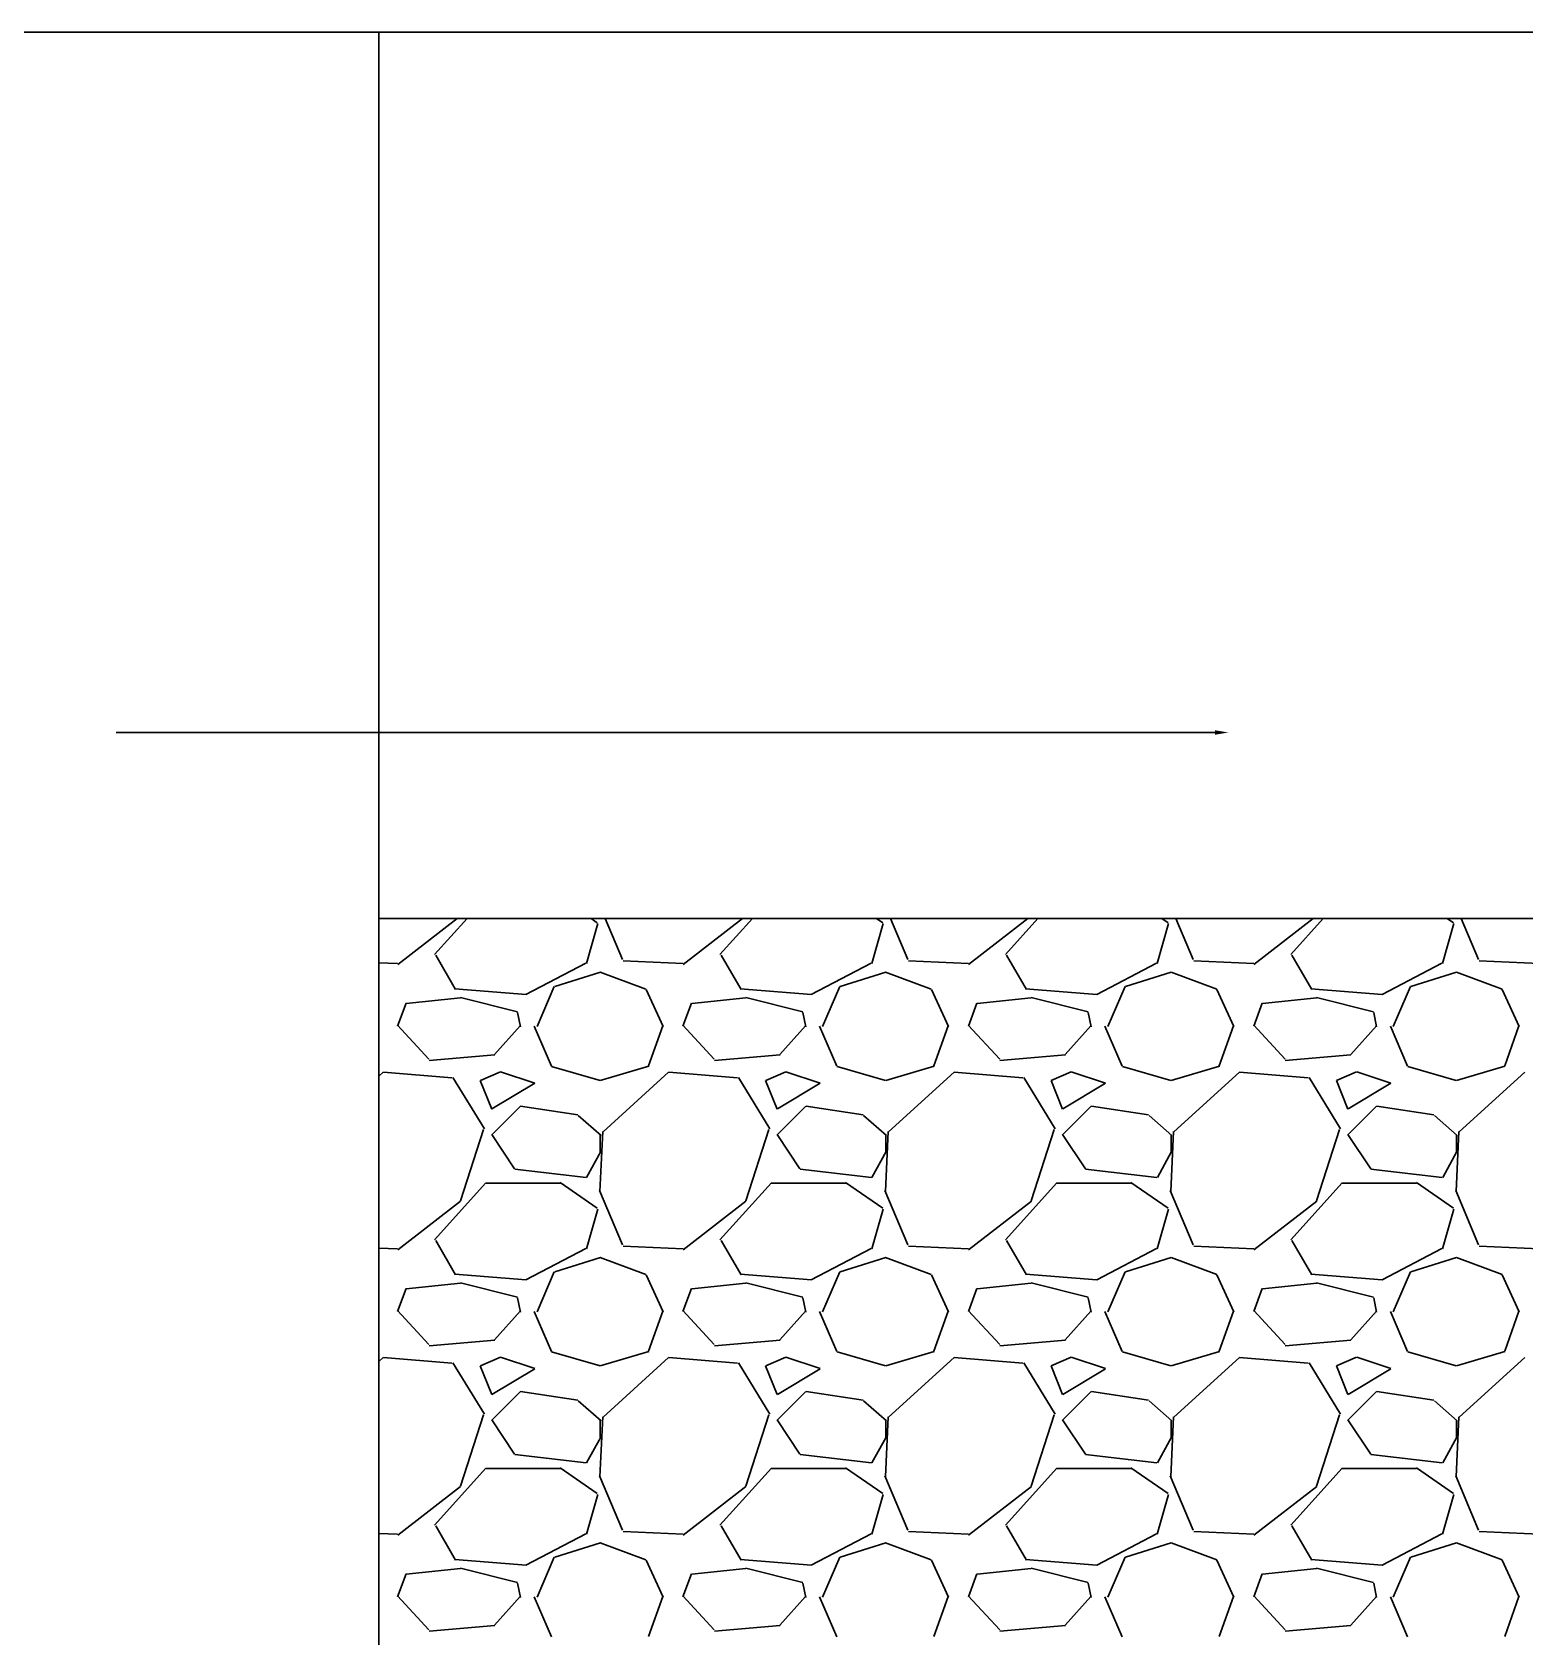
# Model space of a CAD drawing. Header units: metres. Extents: x 515 to 706, y -4 to 163.
# Drawn here: x 587.023 to 587.846, y 84.85 to 85.736 of the extents above; entities that cross this region are included whole.
import ezdxf

# ---------------------------------------------------------------- set-up
doc = ezdxf.new("R2010")
doc.units = ezdxf.units.M
doc.header["$MEASUREMENT"] = 0

msp = doc.modelspace()

# ---------------------------------------------------------------- linework, layer by layer
at = {"lineweight": 30}
for p, q in [((585.8206, 85.73584), (590.54848, 85.73584)), ((587.21392, 85.73584), (587.21392, 82.50656)), ((587.67546, 85.34922), (587.06892, 85.34922)), ((587.21392, 85.24651), (588.88411, 85.24651)), ((587.22438, 85.22123), (587.2571, 85.24651)), ((587.24468, 85.22663), (587.26257, 85.24651)), ((587.3311, 85.24651), (587.3345, 85.24416)), ((587.33882, 85.24651), (587.34832, 85.22394)), ((587.3819, 85.22123), (587.41462, 85.24651)), ((587.4022, 85.22663), (587.42009, 85.24651)), ((587.48862, 85.24651), (587.49202, 85.24416)), ((587.49633, 85.24651), (587.50583, 85.22394)), ((587.53942, 85.22123), (587.57214, 85.24651)), ((587.55971, 85.22663), (587.57761, 85.24651)), ((587.64614, 85.24651), (587.64953, 85.24416)), ((587.65385, 85.24651), (587.66335, 85.22395)), ((587.69693, 85.22122), (587.72966, 85.24651)), ((587.71723, 85.22663), (587.73512, 85.24651)), ((587.80365, 85.24651), (587.80705, 85.24416)), ((587.81137, 85.24651), (587.82087, 85.22395)), ((587.33475, 85.2437), (587.32845, 85.22165)), ((587.49226, 85.2437), (587.48596, 85.22165)), ((587.64978, 85.2437), (587.64348, 85.22165)), ((587.8073, 85.2437), (587.801, 85.22165)), ((587.21392, 85.22217), (587.22427, 85.22167)), ((587.2563, 85.20738), (587.24527, 85.22628)), ((587.32817, 85.22189), (587.29509, 85.20456)), ((587.34871, 85.22325), (587.38179, 85.22167)), ((587.41382, 85.20738), (587.40279, 85.22628)), ((587.48569, 85.22189), (587.45261, 85.20456)), ((587.50622, 85.22325), (587.5393, 85.22167)), ((587.57134, 85.20738), (587.56031, 85.22628)), ((587.6432, 85.22189), (587.61012, 85.20456)), ((587.66374, 85.22325), (587.69682, 85.22167)), ((587.72885, 85.20737), (587.71783, 85.22628)), ((587.80072, 85.22189), (587.76764, 85.20457)), ((587.82126, 85.22325), (587.85434, 85.22167)), ((587.31096, 85.20908), (587.33616, 85.21696)), ((587.33611, 85.217), (587.36132, 85.20755)), ((587.46848, 85.20908), (587.49368, 85.21696)), ((587.49363, 85.217), (587.51883, 85.20755)), ((587.62599, 85.20908), (587.6512, 85.21696)), ((587.65115, 85.217), (587.67635, 85.20755)), ((587.78351, 85.20908), (587.80871, 85.21696)), ((587.80866, 85.217), (587.83387, 85.20755)), ((587.259, 85.20276), (587.22907, 85.19961)), ((587.29515, 85.20458), (587.25577, 85.20773)), ((587.29043, 85.19503), (587.25893, 85.20291)), ((587.3013, 85.18699), (587.31075, 85.20905)), ((587.36137, 85.20743), (587.37082, 85.18695)), ((587.41652, 85.20276), (587.38659, 85.19961)), ((587.45266, 85.20458), (587.41328, 85.20773)), ((587.44795, 85.19503), (587.41644, 85.20291)), ((587.45881, 85.18699), (587.46827, 85.20905)), ((587.51888, 85.20743), (587.52833, 85.18695)), ((587.57404, 85.20276), (587.54411, 85.19961)), ((587.61018, 85.20458), (587.5708, 85.20773)), ((587.60546, 85.19503), (587.57396, 85.20291)), ((587.61633, 85.18699), (587.62578, 85.20905)), ((587.6764, 85.20743), (587.68585, 85.18695)), ((587.73155, 85.20276), (587.70162, 85.19961)), ((587.7677, 85.20458), (587.72832, 85.20773)), ((587.76298, 85.19503), (587.73148, 85.20291)), ((587.77385, 85.18699), (587.7833, 85.20905)), ((587.83392, 85.20743), (587.84337, 85.18695)), ((587.22426, 85.18716), (587.22898, 85.19976)), ((587.29205, 85.18683), (587.29048, 85.19471)), ((587.38177, 85.18716), (587.3865, 85.19976)), ((587.44957, 85.18683), (587.44799, 85.19471)), ((587.53929, 85.18716), (587.54402, 85.19976)), ((587.60708, 85.18683), (587.60551, 85.19471)), ((587.69681, 85.18716), (587.70153, 85.19976)), ((587.7646, 85.18683), (587.76303, 85.19471)), ((587.24155, 85.16885), (587.22422, 85.18775)), ((587.29194, 85.18725), (587.27776, 85.1715)), ((587.29968, 85.18713), (587.30913, 85.16507)), ((587.36277, 85.16524), (587.37064, 85.18729)), ((587.39906, 85.16885), (587.38174, 85.18775)), ((587.44945, 85.18725), (587.43528, 85.1715)), ((587.4572, 85.18713), (587.46665, 85.16507)), ((587.52028, 85.16524), (587.52816, 85.1873)), ((587.55658, 85.16885), (587.53925, 85.18775)), ((587.60697, 85.18725), (587.59279, 85.1715)), ((587.61471, 85.18713), (587.62416, 85.16507)), ((587.6778, 85.16524), (587.68568, 85.1873)), ((587.7141, 85.16885), (587.69677, 85.18775)), ((587.76449, 85.18726), (587.75031, 85.1715)), ((587.77223, 85.18713), (587.78168, 85.16507)), ((587.83532, 85.16524), (587.84319, 85.1873)), ((587.27785, 85.17129), (587.24162, 85.16814)), ((587.43536, 85.17129), (587.39914, 85.16814)), ((587.59288, 85.17129), (587.55665, 85.16814)), ((587.7504, 85.17129), (587.71417, 85.16814)), ((587.21635, 85.16181), (587.21392, 85.15959)), ((587.25427, 85.15864), (587.21647, 85.16179)), ((587.27215, 85.1305), (587.25482, 85.15886)), ((587.26988, 85.15712), (587.27618, 85.14137)), ((587.28103, 85.16191), (587.27001, 85.15719)), ((587.29998, 85.15561), (587.28108, 85.16191)), ((587.30928, 85.16493), (587.33606, 85.15705)), ((587.33615, 85.15711), (587.36292, 85.16498)), ((587.37387, 85.16181), (587.33764, 85.12873)), ((587.41179, 85.15864), (587.37399, 85.16179)), ((587.42967, 85.1305), (587.41234, 85.15886)), ((587.4274, 85.15712), (587.4337, 85.14137)), ((587.43855, 85.16191), (587.42752, 85.15719)), ((587.4575, 85.15561), (587.4386, 85.16191)), ((587.4668, 85.16493), (587.49358, 85.15705)), ((587.49366, 85.15711), (587.52044, 85.16498)), ((587.53139, 85.16181), (587.49516, 85.12873)), ((587.56931, 85.15864), (587.5315, 85.16179)), ((587.58718, 85.1305), (587.56986, 85.15886)), ((587.58491, 85.15712), (587.59121, 85.14137)), ((587.59607, 85.16191), (587.58504, 85.15719)), ((587.61502, 85.15561), (587.59612, 85.16191)), ((587.62431, 85.16493), (587.65109, 85.15705)), ((587.65118, 85.15711), (587.67796, 85.16498)), ((587.6889, 85.16181), (587.65268, 85.12873)), ((587.72682, 85.15864), (587.68902, 85.16179)), ((587.7447, 85.1305), (587.72738, 85.15886)), ((587.74243, 85.15712), (587.74873, 85.14137)), ((587.75358, 85.16191), (587.74256, 85.15719)), ((587.77253, 85.15561), (587.75363, 85.16191)), ((587.78183, 85.16493), (587.80861, 85.15705)), ((587.8087, 85.15711), (587.83547, 85.16498)), ((587.84642, 85.16181), (587.81019, 85.12873)), ((587.27635, 85.1414), (587.29998, 85.15558)), ((587.43387, 85.1414), (587.4575, 85.15558)), ((587.59139, 85.1414), (587.61501, 85.15558)), ((587.7489, 85.1414), (587.77253, 85.15558)), ((587.29203, 85.14291), (587.27627, 85.12716)), ((587.32367, 85.13825), (587.29216, 85.14298)), ((587.44954, 85.14291), (587.43379, 85.12716)), ((587.48118, 85.13825), (587.44968, 85.14298)), ((587.60706, 85.14291), (587.59131, 85.12716)), ((587.6387, 85.13825), (587.6072, 85.14298)), ((587.76458, 85.14291), (587.74882, 85.12716)), ((587.79622, 85.13825), (587.76471, 85.14298)), ((587.25898, 85.09078), (587.27158, 85.13016)), ((587.33659, 85.12678), (587.32399, 85.13781)), ((587.41649, 85.09078), (587.42909, 85.13016)), ((587.49411, 85.12678), (587.4815, 85.13781)), ((587.57401, 85.09078), (587.58661, 85.13016)), ((587.65162, 85.12678), (587.63902, 85.13781)), ((587.73153, 85.09078), (587.74413, 85.13016)), ((587.80914, 85.12678), (587.79654, 85.1378)), ((587.27623, 85.12729), (587.28883, 85.10839)), ((587.33755, 85.12897), (587.33597, 85.09589)), ((587.33615, 85.11775), (587.33615, 85.1272)), ((587.43375, 85.12729), (587.44635, 85.10839)), ((587.49506, 85.12897), (587.49349, 85.09589)), ((587.49367, 85.11775), (587.49367, 85.1272)), ((587.59126, 85.12729), (587.60386, 85.10839)), ((587.65258, 85.12897), (587.651, 85.09589)), ((587.65119, 85.11775), (587.65119, 85.1272)), ((587.74878, 85.12729), (587.76138, 85.10839)), ((587.8101, 85.12897), (587.80852, 85.09589)), ((587.80871, 85.11775), (587.80871, 85.1272)), ((587.32856, 85.10367), (587.33644, 85.11785)), ((587.48608, 85.10367), (587.49395, 85.11785)), ((587.6436, 85.10367), (587.65147, 85.11785)), ((587.80111, 85.10367), (587.80899, 85.11785)), ((587.28893, 85.10823), (587.3283, 85.1035)), ((587.44644, 85.10823), (587.48582, 85.1035)), ((587.60396, 85.10823), (587.64334, 85.1035)), ((587.76148, 85.10823), (587.80086, 85.1035)), ((587.24468, 85.06912), (587.27303, 85.10062)), ((587.27315, 85.10042), (587.3141, 85.10042)), ((587.31402, 85.10082), (587.3345, 85.08664)), ((587.33572, 85.09635), (587.34832, 85.06643)), ((587.4022, 85.06912), (587.43055, 85.10062)), ((587.43066, 85.10042), (587.47162, 85.10042)), ((587.47154, 85.10082), (587.49202, 85.08664)), ((587.49323, 85.09636), (587.50584, 85.06643)), ((587.55971, 85.06912), (587.58807, 85.10062)), ((587.58818, 85.10042), (587.62914, 85.10042)), ((587.62906, 85.10082), (587.64953, 85.08664)), ((587.65075, 85.09636), (587.66335, 85.06643)), ((587.71723, 85.06912), (587.74558, 85.10062)), ((587.7457, 85.10042), (587.78665, 85.10042)), ((587.78657, 85.10082), (587.80705, 85.08664)), ((587.80827, 85.09636), (587.82087, 85.06643)), ((587.22438, 85.06371), (587.25904, 85.09049)), ((587.33475, 85.08619), (587.32845, 85.06413)), ((587.3819, 85.06371), (587.41655, 85.09049)), ((587.49226, 85.08619), (587.48596, 85.06413)), ((587.53942, 85.06371), (587.57407, 85.09048)), ((587.64978, 85.08619), (587.64348, 85.06413)), ((587.69693, 85.06371), (587.73159, 85.09048)), ((587.8073, 85.08619), (587.801, 85.06413)), ((587.2563, 85.04986), (587.24527, 85.06876)), ((587.41382, 85.04986), (587.40279, 85.06876)), ((587.57133, 85.04986), (587.56031, 85.06876)), ((587.72885, 85.04986), (587.71783, 85.06876)), ((587.21392, 85.06465), (587.22427, 85.06416)), ((587.32817, 85.06437), (587.29509, 85.04705)), ((587.31096, 85.05156), (587.33616, 85.05944)), ((587.33611, 85.05948), (587.36132, 85.05003)), ((587.34871, 85.06573), (587.38179, 85.06416)), ((587.48569, 85.06438), (587.45261, 85.04705)), ((587.46848, 85.05156), (587.49368, 85.05944)), ((587.49363, 85.05948), (587.51883, 85.05003)), ((587.50622, 85.06573), (587.5393, 85.06416)), ((587.6432, 85.06438), (587.61012, 85.04705)), ((587.62599, 85.05156), (587.6512, 85.05944)), ((587.65115, 85.05948), (587.67635, 85.05003)), ((587.66374, 85.06573), (587.69682, 85.06416)), ((587.80072, 85.06438), (587.76764, 85.04705)), ((587.78351, 85.05156), (587.80871, 85.05944)), ((587.80866, 85.05948), (587.83387, 85.05003)), ((587.82126, 85.06573), (587.85434, 85.06416)), ((587.3013, 85.02948), (587.31075, 85.05153)), ((587.45881, 85.02948), (587.46827, 85.05153)), ((587.61633, 85.02948), (587.62578, 85.05153)), ((587.77385, 85.02948), (587.7833, 85.05153)), ((587.22426, 85.02964), (587.22898, 85.04224)), ((587.259, 85.04524), (587.22907, 85.04209)), ((587.29515, 85.04706), (587.25577, 85.05021)), ((587.29043, 85.03751), (587.25893, 85.04539)), ((587.36137, 85.04991), (587.37082, 85.02943)), ((587.38177, 85.02964), (587.3865, 85.04224)), ((587.41652, 85.04524), (587.38659, 85.04209)), ((587.45266, 85.04706), (587.41328, 85.05021)), ((587.44795, 85.03751), (587.41644, 85.04539)), ((587.51888, 85.04991), (587.52833, 85.02943)), ((587.53929, 85.02964), (587.54402, 85.04224)), ((587.57404, 85.04524), (587.54411, 85.04209)), ((587.61018, 85.04706), (587.5708, 85.05021)), ((587.60546, 85.03751), (587.57396, 85.04539)), ((587.6764, 85.04991), (587.68585, 85.02943)), ((587.69681, 85.02964), (587.70153, 85.04224)), ((587.73155, 85.04524), (587.70162, 85.04209)), ((587.7677, 85.04706), (587.72832, 85.05021)), ((587.76298, 85.03751), (587.73148, 85.04539)), ((587.83392, 85.04991), (587.84337, 85.02943)), ((587.29205, 85.02932), (587.29048, 85.03719)), ((587.44957, 85.02932), (587.44799, 85.03719)), ((587.60708, 85.02932), (587.60551, 85.03719)), ((587.7646, 85.02932), (587.76303, 85.03719)), ((587.24155, 85.01133), (587.22422, 85.03023)), ((587.29194, 85.02974), (587.27776, 85.01399)), ((587.29968, 85.02961), (587.30913, 85.00756)), ((587.36277, 85.00773), (587.37064, 85.02978)), ((587.39906, 85.01133), (587.38174, 85.03023)), ((587.44945, 85.02974), (587.43528, 85.01399)), ((587.4572, 85.02961), (587.46665, 85.00756)), ((587.52028, 85.00773), (587.52816, 85.02978)), ((587.55658, 85.01133), (587.53925, 85.03023)), ((587.60697, 85.02974), (587.59279, 85.01399)), ((587.61471, 85.02961), (587.62416, 85.00756)), ((587.6778, 85.00773), (587.68568, 85.02978)), ((587.7141, 85.01133), (587.69677, 85.03023)), ((587.76449, 85.02974), (587.75031, 85.01399)), ((587.77223, 85.02961), (587.78168, 85.00756)), ((587.83532, 85.00773), (587.84319, 85.02978)), ((587.27785, 85.01377), (587.24162, 85.01062)), ((587.30928, 85.00741), (587.33606, 84.99954)), ((587.33615, 84.99959), (587.36292, 85.00747)), ((587.43537, 85.01377), (587.39914, 85.01062)), ((587.4668, 85.00741), (587.49358, 84.99954)), ((587.49366, 84.99959), (587.52044, 85.00747)), ((587.59288, 85.01377), (587.55665, 85.01062)), ((587.62431, 85.00741), (587.65109, 84.99954)), ((587.65118, 84.99959), (587.67796, 85.00747)), ((587.7504, 85.01377), (587.71417, 85.01062)), ((587.78183, 85.00741), (587.80861, 84.99954)), ((587.8087, 84.99959), (587.83547, 85.00747)), ((587.21635, 85.0043), (587.21392, 85.00208)), ((587.25427, 85.00113), (587.21647, 85.00428)), ((587.27215, 84.97299), (587.25482, 85.00134)), ((587.26988, 84.9996), (587.27618, 84.98385)), ((587.28103, 85.0044), (587.27001, 84.99967)), ((587.27635, 84.98388), (587.29998, 84.99806)), ((587.29998, 84.99809), (587.28108, 85.00439)), ((587.37387, 85.0043), (587.33764, 84.97122)), ((587.41179, 85.00113), (587.37399, 85.00428)), ((587.42967, 84.97299), (587.41234, 85.00134)), ((587.4274, 84.9996), (587.4337, 84.98385)), ((587.43855, 85.0044), (587.42752, 84.99967)), ((587.43387, 84.98388), (587.4575, 84.99806)), ((587.4575, 84.99809), (587.4386, 85.00439)), ((587.53139, 85.0043), (587.49516, 84.97122)), ((587.56931, 85.00113), (587.5315, 85.00428)), ((587.58718, 84.97299), (587.56986, 85.00134)), ((587.58491, 84.9996), (587.59121, 84.98385)), ((587.59607, 85.0044), (587.58504, 84.99967)), ((587.59139, 84.98388), (587.61501, 84.99806)), ((587.61502, 84.99809), (587.59612, 85.00439)), ((587.6889, 85.0043), (587.65267, 84.97122)), ((587.72682, 85.00113), (587.68902, 85.00428)), ((587.7447, 84.97299), (587.72738, 85.00134)), ((587.74243, 84.9996), (587.74873, 84.98385)), ((587.75358, 85.0044), (587.74256, 84.99967)), ((587.7489, 84.98388), (587.77253, 84.99806)), ((587.77253, 84.99809), (587.75363, 85.00439)), ((587.84642, 85.0043), (587.81019, 84.97122)), ((587.29203, 84.98539), (587.27627, 84.96964)), ((587.32366, 84.98073), (587.29216, 84.98546)), ((587.33659, 84.96927), (587.32399, 84.98029)), ((587.44954, 84.98539), (587.43379, 84.96964)), ((587.48118, 84.98073), (587.44968, 84.98546)), ((587.49411, 84.96926), (587.4815, 84.98029)), ((587.60706, 84.98539), (587.59131, 84.96964)), ((587.6387, 84.98073), (587.6072, 84.98546)), ((587.65162, 84.96926), (587.63902, 84.98029)), ((587.76458, 84.98539), (587.74882, 84.96964)), ((587.79622, 84.98073), (587.76471, 84.98546)), ((587.80914, 84.96926), (587.79654, 84.98029)), ((587.25898, 84.93326), (587.27158, 84.97264)), ((587.33755, 84.97145), (587.33597, 84.93837)), ((587.41649, 84.93326), (587.42909, 84.97264)), ((587.49506, 84.97145), (587.49349, 84.93837)), ((587.57401, 84.93326), (587.58661, 84.97264)), ((587.65258, 84.97145), (587.651, 84.93837)), ((587.73153, 84.93326), (587.74413, 84.97264)), ((587.8101, 84.97145), (587.80852, 84.93837)), ((587.27623, 84.96977), (587.28883, 84.95087)), ((587.33615, 84.96023), (587.33615, 84.96968)), ((587.43375, 84.96977), (587.44635, 84.95087)), ((587.49367, 84.96023), (587.49367, 84.96968)), ((587.59126, 84.96977), (587.60386, 84.95087)), ((587.65119, 84.96023), (587.65119, 84.96968)), ((587.74878, 84.96977), (587.76138, 84.95087)), ((587.80871, 84.96023), (587.80871, 84.96968)), ((587.32856, 84.94615), (587.33644, 84.96033)), ((587.48608, 84.94615), (587.49395, 84.96033)), ((587.6436, 84.94615), (587.65147, 84.96033)), ((587.80111, 84.94615), (587.80899, 84.96033)), ((587.28893, 84.95071), (587.3283, 84.94599)), ((587.44644, 84.95071), (587.48582, 84.94599)), ((587.60396, 84.95071), (587.64334, 84.94599)), ((587.76148, 84.95071), (587.80086, 84.94599)), ((587.24468, 84.9116), (587.27303, 84.9431)), ((587.27315, 84.9429), (587.3141, 84.9429)), ((587.31402, 84.9433), (587.3345, 84.92912)), ((587.33572, 84.93884), (587.34832, 84.90891)), ((587.4022, 84.9116), (587.43055, 84.9431)), ((587.43066, 84.9429), (587.47162, 84.9429)), ((587.47154, 84.9433), (587.49202, 84.92912)), ((587.49323, 84.93884), (587.50584, 84.90891)), ((587.55971, 84.9116), (587.58807, 84.9431)), ((587.58818, 84.9429), (587.62914, 84.9429)), ((587.62906, 84.9433), (587.64953, 84.92913)), ((587.65075, 84.93884), (587.66335, 84.90891)), ((587.71723, 84.9116), (587.74558, 84.9431)), ((587.7457, 84.9429), (587.78665, 84.9429)), ((587.78657, 84.9433), (587.80705, 84.92913)), ((587.80827, 84.93884), (587.82087, 84.90891)), ((587.22438, 84.90619), (587.25904, 84.93297)), ((587.33475, 84.92867), (587.32845, 84.90662)), ((587.3819, 84.90619), (587.41655, 84.93297)), ((587.49226, 84.92867), (587.48596, 84.90662)), ((587.53942, 84.90619), (587.57407, 84.93297)), ((587.64978, 84.92867), (587.64348, 84.90662)), ((587.69693, 84.90619), (587.73159, 84.93296)), ((587.8073, 84.92867), (587.801, 84.90662)), ((587.2563, 84.89234), (587.24527, 84.91124)), ((587.41382, 84.89234), (587.40279, 84.91124)), ((587.57133, 84.89234), (587.56031, 84.91124)), ((587.72885, 84.89234), (587.71783, 84.91124)), ((587.21392, 84.90713), (587.22427, 84.90664)), ((587.32817, 84.90686), (587.29509, 84.88953)), ((587.31096, 84.89405), (587.33616, 84.90192)), ((587.33611, 84.90197), (587.36132, 84.89251)), ((587.34871, 84.90822), (587.38179, 84.90664)), ((587.48568, 84.90686), (587.45261, 84.88953)), ((587.46848, 84.89405), (587.49368, 84.90192)), ((587.49363, 84.90197), (587.51883, 84.89251)), ((587.50623, 84.90822), (587.5393, 84.90664)), ((587.6432, 84.90686), (587.61012, 84.88953)), ((587.62599, 84.89405), (587.6512, 84.90192)), ((587.65115, 84.90197), (587.67635, 84.89251)), ((587.66374, 84.90822), (587.69682, 84.90664)), ((587.80072, 84.90686), (587.76764, 84.88953)), ((587.78351, 84.89405), (587.80871, 84.90192)), ((587.80866, 84.90197), (587.83387, 84.89251)), ((587.82126, 84.90822), (587.85434, 84.90664)), ((587.29515, 84.88954), (587.25577, 84.89269)), ((587.3013, 84.87196), (587.31075, 84.89401)), ((587.36137, 84.8924), (587.37082, 84.87192)), ((587.45266, 84.88954), (587.41328, 84.89269)), ((587.45881, 84.87196), (587.46827, 84.89401)), ((587.51888, 84.8924), (587.52833, 84.87192)), ((587.61018, 84.88954), (587.5708, 84.89269)), ((587.61633, 84.87196), (587.62578, 84.89401)), ((587.6764, 84.89239), (587.68585, 84.87192)), ((587.7677, 84.88954), (587.72832, 84.89269)), ((587.77385, 84.87196), (587.7833, 84.89401)), ((587.83392, 84.89239), (587.84337, 84.87192)), ((587.22426, 84.87212), (587.22898, 84.88472)), ((587.259, 84.88773), (587.22907, 84.88458)), ((587.29043, 84.87999), (587.25893, 84.88787)), ((587.38177, 84.87212), (587.3865, 84.88472)), ((587.41652, 84.88773), (587.38659, 84.88458)), ((587.44795, 84.88), (587.41644, 84.88787)), ((587.53929, 84.87212), (587.54402, 84.88472)), ((587.57403, 84.88773), (587.54411, 84.88458)), ((587.60546, 84.88), (587.57396, 84.88787)), ((587.69681, 84.87212), (587.70153, 84.88472)), ((587.73155, 84.88773), (587.70162, 84.88458)), ((587.76298, 84.88), (587.73148, 84.88787)), ((587.29205, 84.8718), (587.29048, 84.87968)), ((587.44957, 84.8718), (587.44799, 84.87968)), ((587.60708, 84.8718), (587.60551, 84.87967)), ((587.7646, 84.8718), (587.76303, 84.87967)), ((587.24155, 84.85381), (587.22422, 84.87271)), ((587.29194, 84.87222), (587.27776, 84.85647)), ((587.29968, 84.87209), (587.30913, 84.85004)), ((587.36277, 84.85021), (587.37064, 84.87226)), ((587.39906, 84.85381), (587.38174, 84.87271)), ((587.44945, 84.87222), (587.43528, 84.85647)), ((587.4572, 84.87209), (587.46665, 84.85004)), ((587.52028, 84.85021), (587.52816, 84.87226)), ((587.55658, 84.85381), (587.53925, 84.87272)), ((587.60697, 84.87222), (587.59279, 84.85647)), ((587.61471, 84.87209), (587.62416, 84.85004)), ((587.6778, 84.85021), (587.68568, 84.87226)), ((587.7141, 84.85381), (587.69677, 84.87272)), ((587.76449, 84.87222), (587.75031, 84.85647)), ((587.77223, 84.87209), (587.78168, 84.85004)), ((587.83532, 84.85021), (587.84319, 84.87226)), ((587.27785, 84.85625), (587.24162, 84.8531)), ((587.43537, 84.85625), (587.39914, 84.8531)), ((587.59288, 84.85625), (587.55665, 84.8531)), ((587.7504, 84.85625), (587.71417, 84.8531))]:
    msp.add_line(p, q, dxfattribs=at)
msp.add_solid([(587.67546, 85.35044), (587.68279, 85.34922), (587.67546, 85.348)], dxfattribs=at)

doc.saveas('drawing.dxf')
